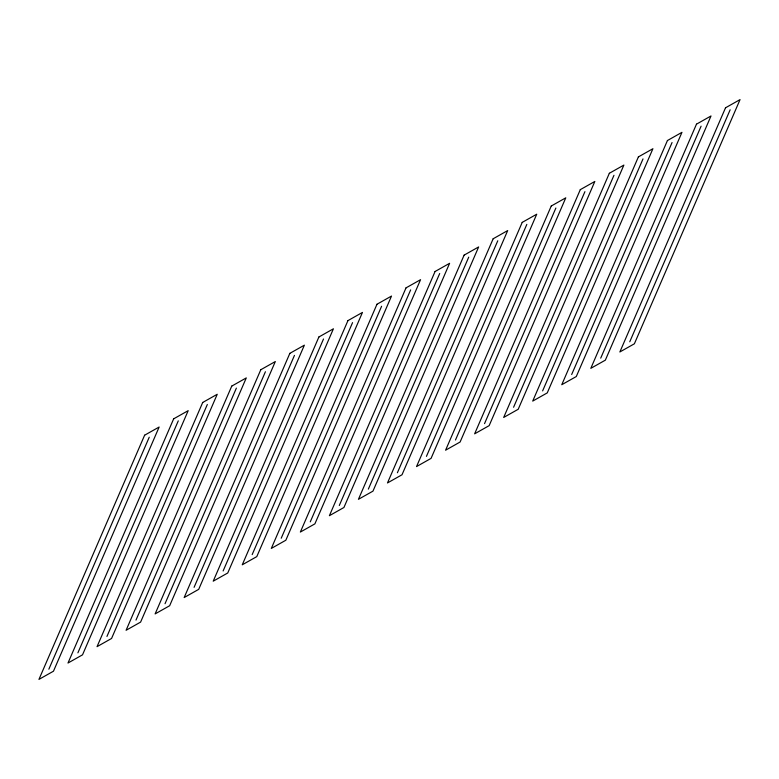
<?xml version="1.0" encoding="UTF-8"?>
<svg xmlns="http://www.w3.org/2000/svg" width="779" height="779" viewBox="0 0 779 779"><rect width="100%" height="100%" fill="white"/><g stroke="black" fill="none" stroke-linecap="round" stroke-linejoin="round"><path stroke-width="1.17" d="M48.853 669.2L149.237 437.223M77.9 652.831L178.284 420.855M106.947 636.453L207.331 404.486M135.994 620.084L236.378 388.108M165.031 603.715L265.415 371.739M194.078 587.347L294.462 355.37M223.125 570.968L323.509 339.001M252.172 554.599L352.556 322.623M281.219 538.231L381.603 306.254M310.266 521.862L410.65 289.885M339.303 505.483L439.697 273.517M368.35 489.115L468.734 257.138M397.397 472.746L497.781 240.769M426.444 456.377L526.828 224.401M455.491 439.999L555.875 208.032M484.538 423.63L584.922 191.653M513.585 407.261L613.969 175.285M542.622 390.892L643.006 158.916M571.669 374.514L672.053 142.547M600.716 358.145L701.1 126.169M629.763 341.777L730.147 109.8M144.621 435.208L38.95 679.395L53.469 671.206L159.14 427.028L144.621 435.208M173.659 418.839L67.997 663.026L82.516 654.837L188.187 410.66L173.659 418.839M202.706 402.47L97.044 646.658L111.563 638.468L217.234 394.281L202.706 402.47M231.752 386.102L126.091 630.279L140.609 622.1L246.281 377.912L231.752 386.102M260.799 369.723L155.128 613.91L169.656 605.721L275.318 361.544L260.799 369.723M289.846 353.354L184.175 597.542L198.703 589.352L304.365 345.175L289.846 353.354M318.893 336.986L213.222 581.173L227.75 572.984L333.412 328.796L318.893 336.986M347.94 320.617L242.269 564.794L256.788 556.615L362.459 312.428L347.94 320.617M376.978 304.248L271.316 548.426L285.835 540.236L391.506 296.059L376.978 304.248M406.025 287.87L300.363 532.057L314.882 523.868L420.553 279.69L406.025 287.87M435.072 271.501L329.4 515.688L343.928 507.499L449.6 263.312L435.072 271.501M464.118 255.132L358.447 499.31L372.975 491.13L478.637 246.943L464.118 255.132M493.165 238.763L387.494 482.941L402.022 474.752L507.684 230.574L493.165 238.763M522.212 222.385L416.541 466.572L431.06 458.383L536.731 214.206L522.212 222.385M551.25 206.016L445.588 450.204L460.107 442.014L565.778 197.827L551.25 206.016M580.297 189.648L474.635 433.825L489.154 425.646L594.825 181.458L580.297 189.648M609.344 173.279L503.682 417.456L518.201 409.277L623.872 165.09L609.344 173.279M638.39 156.9L532.719 401.088L547.248 392.898L652.909 148.721L638.39 156.9M667.437 140.532L561.766 384.719L576.294 376.53L681.956 132.342L667.437 140.532M696.484 124.163L590.813 368.34L605.341 360.161L711.003 115.974L696.484 124.163M725.531 107.794L619.86 351.972L634.379 343.792L740.05 99.605L725.531 107.794"/></g></svg>
